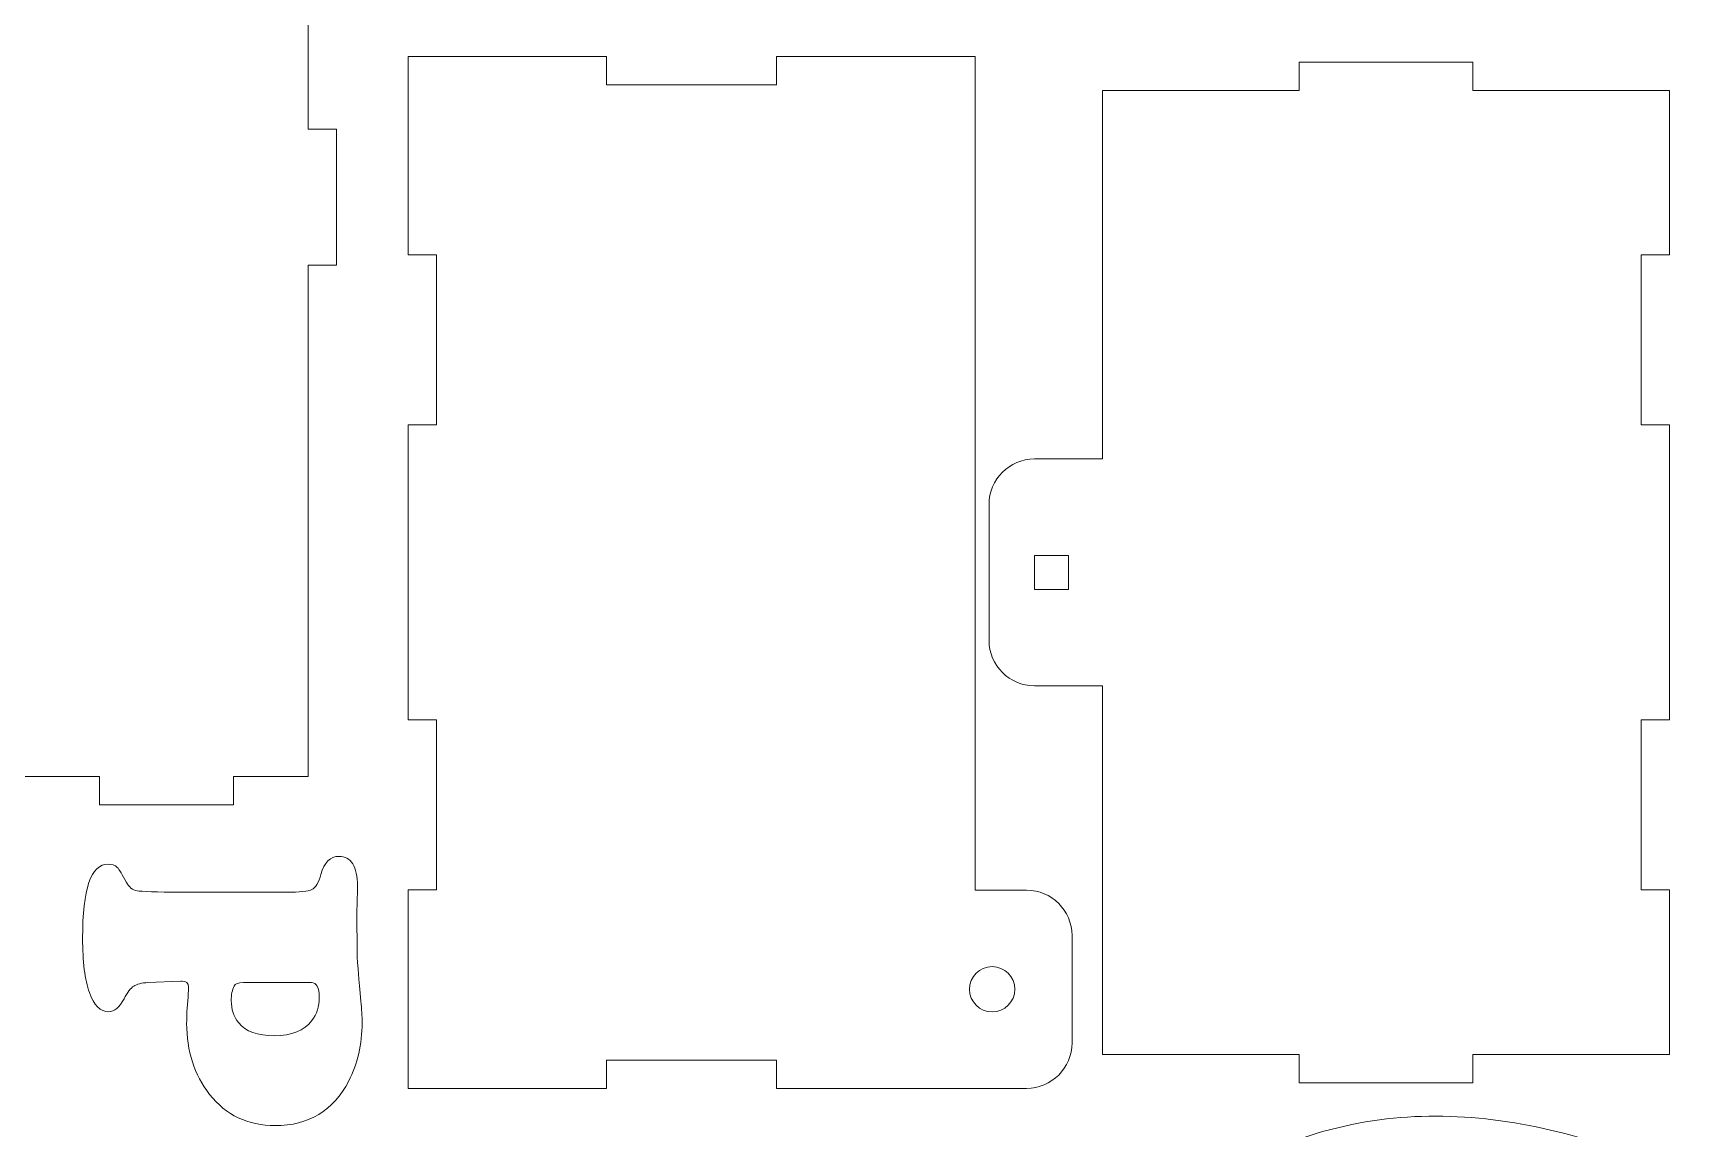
# Model space of a CAD drawing. Header units: centimetres. Extents: x -59 to 59, y -29 to 29.
# Drawn here: x -23.11 to -8.56, y 7.3 to 16.97 of the extents above; entities that cross this region are included whole.
import ezdxf

# ---------------------------------------------------------------- set-up
doc = ezdxf.new("R2010")
doc.units = ezdxf.units.CM
doc.header["$MEASUREMENT"] = 0
doc.layers.add('Camada 1', color=7, linetype='Continuous')

msp = doc.modelspace()

# ---------------------------------------------------------------- linework, layer by layer
at = {"layer": 'Camada 1', "color": 250, "lineweight": 9}
for points, knots in [([(-21.34401, 10.4109), (-21.34401, 10.4109), (-20.68577, 10.4109), (-20.68577, 10.4109), (-20.68577, 10.4109), (-20.68577, 10.4109), (-20.68577, 14.91903), (-20.68577, 14.91903), (-20.68577, 14.91903), (-20.68577, 14.91903), (-20.4358, 14.91903), (-20.4358, 14.91903), (-20.4358, 14.91903), (-20.4358, 14.91903), (-20.4358, 16.11904), (-20.4358, 16.11904), (-20.4358, 16.11904), (-20.4358, 16.11904), (-20.68577, 16.11904), (-20.68577, 16.11904), (-20.68577, 16.11904), (-20.68577, 16.11904), (-20.68577, 18.17595), (-20.68577, 18.17595)], [0, 0, 0, 0, 0.14285714, 0.14285714, 0.14285714, 0.14285714, 0.28571429, 0.28571429, 0.28571429, 0.28571429, 0.42857143, 0.42857143, 0.42857143, 0.42857143, 0.57142857, 0.57142857, 0.57142857, 0.57142857, 0.71428571, 0.71428571, 0.71428571, 0.71428571, 1, 1, 1, 1]), ([(-19.80682, 16.46131), (-19.80682, 16.46131), (-19.80681, 16.46131), (-19.80681, 16.46131), (-19.80681, 16.46131), (-19.80681, 16.46131), (-19.80681, 16.76131), (-19.80681, 16.76131), (-19.80681, 16.76131), (-19.80681, 16.76131), (-18.05681, 16.76131), (-18.05681, 16.76131), (-18.05681, 16.76131), (-18.05681, 16.76131), (-18.05681, 16.51131), (-18.05681, 16.51131), (-18.05681, 16.51131), (-18.05681, 16.51131), (-16.55681, 16.51131), (-16.55681, 16.51131), (-16.55681, 16.51131), (-16.55681, 16.51131), (-16.55681, 16.76131), (-16.55681, 16.76131), (-16.55681, 16.76131), (-16.55681, 16.76131), (-14.80682, 16.76131), (-14.80682, 16.76131), (-14.80682, 16.76131), (-14.80682, 16.76131), (-14.80682, 16.46131), (-14.80682, 16.46131), (-14.80682, 16.46131), (-14.80682, 16.46131), (-14.80682, 9.40891), (-14.80682, 9.40891), (-14.80682, 9.40891), (-14.80682, 9.40891), (-14.35282, 9.40891), (-14.35282, 9.40891), (-14.35282, 9.40891), (-14.13251, 9.40891), (-13.95283, 9.22922), (-13.95283, 9.00891), (-13.95283, 9.00891), (-13.95283, 9.00891), (-13.95282, 8.06131), (-13.95282, 8.06131), (-13.95282, 8.06131), (-13.95282, 7.841), (-14.13251, 7.66131), (-14.35282, 7.66131), (-14.35282, 7.66131), (-14.35282, 7.66131), (-14.80682, 7.66131), (-14.80682, 7.66131), (-14.80682, 7.66131), (-14.80682, 7.66131), (-16.55681, 7.66131), (-16.55681, 7.66131), (-16.55681, 7.66131), (-16.55681, 7.66131), (-16.55681, 7.91131), (-16.55681, 7.91131), (-16.55681, 7.91131), (-16.55681, 7.91131), (-18.05681, 7.91131), (-18.05681, 7.91131), (-18.05681, 7.91131), (-18.05681, 7.91131), (-18.05681, 7.66131), (-18.05681, 7.66131), (-18.05681, 7.66131), (-18.05681, 7.66131), (-19.80681, 7.66131), (-19.80681, 7.66131), (-19.80681, 7.66131), (-19.80681, 7.66131), (-19.80681, 7.96131), (-19.80681, 7.96131), (-19.80681, 7.96131), (-19.80681, 7.96131), (-19.80682, 7.96131), (-19.80682, 7.96131), (-19.80682, 7.96131), (-19.80682, 7.96131), (-19.80682, 9.41131), (-19.80682, 9.41131), (-19.80682, 9.41131), (-19.80682, 9.41131), (-19.55681, 9.41131), (-19.55681, 9.41131), (-19.55681, 9.41131), (-19.55681, 9.41131), (-19.55681, 10.91131), (-19.55681, 10.91131), (-19.55681, 10.91131), (-19.55681, 10.91131), (-19.80682, 10.91131), (-19.80682, 10.91131), (-19.80682, 10.91131), (-19.80682, 10.91131), (-19.80682, 13.5113), (-19.80682, 13.5113), (-19.80682, 13.5113), (-19.80682, 13.5113), (-19.55681, 13.5113), (-19.55681, 13.5113), (-19.55681, 13.5113), (-19.55681, 13.5113), (-19.55681, 15.0113), (-19.55681, 15.0113), (-19.55681, 15.0113), (-19.55681, 15.0113), (-19.80682, 15.0113), (-19.80682, 15.0113), (-19.80682, 15.0113), (-19.80682, 15.0113), (-19.80682, 16.46131), (-19.80682, 16.46131)], [0, 0, 0, 0, 0.03225806, 0.03225806, 0.03225806, 0.03225806, 0.06451613, 0.06451613, 0.06451613, 0.06451613, 0.09677419, 0.09677419, 0.09677419, 0.09677419, 0.12903226, 0.12903226, 0.12903226, 0.12903226, 0.16129032, 0.16129032, 0.16129032, 0.16129032, 0.19354839, 0.19354839, 0.19354839, 0.19354839, 0.22580645, 0.22580645, 0.22580645, 0.22580645, 0.25806452, 0.25806452, 0.25806452, 0.25806452, 0.29032258, 0.29032258, 0.29032258, 0.29032258, 0.32258065, 0.32258065, 0.32258065, 0.32258065, 0.35483871, 0.35483871, 0.35483871, 0.35483871, 0.38709677, 0.38709677, 0.38709677, 0.38709677, 0.41935484, 0.41935484, 0.41935484, 0.41935484, 0.4516129, 0.4516129, 0.4516129, 0.4516129, 0.48387097, 0.48387097, 0.48387097, 0.48387097, 0.51612903, 0.51612903, 0.51612903, 0.51612903, 0.5483871, 0.5483871, 0.5483871, 0.5483871, 0.58064516, 0.58064516, 0.58064516, 0.58064516, 0.61290323, 0.61290323, 0.61290323, 0.61290323, 0.64516129, 0.64516129, 0.64516129, 0.64516129, 0.67741935, 0.67741935, 0.67741935, 0.67741935, 0.70967742, 0.70967742, 0.70967742, 0.70967742, 0.74193548, 0.74193548, 0.74193548, 0.74193548, 0.77419355, 0.77419355, 0.77419355, 0.77419355, 0.80645161, 0.80645161, 0.80645161, 0.80645161, 0.83870968, 0.83870968, 0.83870968, 0.83870968, 0.87096774, 0.87096774, 0.87096774, 0.87096774, 0.90322581, 0.90322581, 0.90322581, 0.90322581, 0.93548387, 0.93548387, 0.93548387, 0.93548387, 1, 1, 1, 1]), ([(-8.6844, 7.96131), (-8.6844, 7.96131), (-10.4194, 7.96131), (-10.4194, 7.96131), (-10.4194, 7.96131), (-10.4194, 7.96131), (-10.4194, 7.71131), (-10.4194, 7.71131), (-10.4194, 7.71131), (-10.4194, 7.71131), (-11.9494, 7.71131), (-11.9494, 7.71131), (-11.9494, 7.71131), (-11.9494, 7.71131), (-11.9494, 7.96131), (-11.9494, 7.96131), (-11.9494, 7.96131), (-11.9494, 7.96131), (-13.6844, 7.96131), (-13.6844, 7.96131), (-13.6844, 7.96131), (-13.6844, 7.96131), (-13.6844, 11.21131), (-13.6844, 11.21131), (-13.6844, 11.21131), (-13.6844, 11.21131), (-14.28439, 11.21131), (-14.28439, 11.21131), (-14.28439, 11.21131), (-14.5047, 11.21131), (-14.68439, 11.391), (-14.68439, 11.61131), (-14.68439, 11.61131), (-14.68439, 11.61131), (-14.68439, 12.81131), (-14.68439, 12.81131), (-14.68439, 12.81131), (-14.68439, 13.03162), (-14.5047, 13.21131), (-14.28439, 13.21131), (-14.28439, 13.21131), (-14.28439, 13.21131), (-13.6844, 13.21131), (-13.6844, 13.21131), (-13.6844, 13.21131), (-13.6844, 13.21131), (-13.6844, 16.46131), (-13.6844, 16.46131), (-13.6844, 16.46131), (-13.6844, 16.46131), (-11.94939, 16.46131), (-11.94939, 16.46131), (-11.94939, 16.46131), (-11.94939, 16.46131), (-11.94939, 16.71131), (-11.94939, 16.71131), (-11.94939, 16.71131), (-11.94939, 16.71131), (-10.4194, 16.71131), (-10.4194, 16.71131), (-10.4194, 16.71131), (-10.4194, 16.71131), (-10.4194, 16.46131), (-10.4194, 16.46131), (-10.4194, 16.46131), (-10.4194, 16.46131), (-8.6844, 16.46131), (-8.6844, 16.46131), (-8.6844, 16.46131), (-8.6844, 16.46131), (-8.6844, 15.01131), (-8.6844, 15.01131), (-8.6844, 15.01131), (-8.6844, 15.01131), (-8.9344, 15.01131), (-8.9344, 15.01131), (-8.9344, 15.01131), (-8.9344, 15.01131), (-8.9344, 13.51131), (-8.9344, 13.51131), (-8.9344, 13.51131), (-8.9344, 13.51131), (-8.6844, 13.51131), (-8.6844, 13.51131), (-8.6844, 13.51131), (-8.6844, 13.51131), (-8.6844, 10.91132), (-8.6844, 10.91132), (-8.6844, 10.91132), (-8.6844, 10.91132), (-8.9344, 10.91132), (-8.9344, 10.91132), (-8.9344, 10.91132), (-8.9344, 10.91132), (-8.9344, 9.41132), (-8.9344, 9.41132), (-8.9344, 9.41132), (-8.9344, 9.41132), (-8.6844, 9.41132), (-8.6844, 9.41132), (-8.6844, 9.41132), (-8.6844, 9.41132), (-8.6844, 7.96131), (-8.6844, 7.96131)], [0, 0, 0, 0, 0.03703704, 0.03703704, 0.03703704, 0.03703704, 0.07407407, 0.07407407, 0.07407407, 0.07407407, 0.11111111, 0.11111111, 0.11111111, 0.11111111, 0.14814815, 0.14814815, 0.14814815, 0.14814815, 0.18518519, 0.18518519, 0.18518519, 0.18518519, 0.22222222, 0.22222222, 0.22222222, 0.22222222, 0.25925926, 0.25925926, 0.25925926, 0.25925926, 0.2962963, 0.2962963, 0.2962963, 0.2962963, 0.33333333, 0.33333333, 0.33333333, 0.33333333, 0.37037037, 0.37037037, 0.37037037, 0.37037037, 0.40740741, 0.40740741, 0.40740741, 0.40740741, 0.44444444, 0.44444444, 0.44444444, 0.44444444, 0.48148148, 0.48148148, 0.48148148, 0.48148148, 0.51851852, 0.51851852, 0.51851852, 0.51851852, 0.55555556, 0.55555556, 0.55555556, 0.55555556, 0.59259259, 0.59259259, 0.59259259, 0.59259259, 0.62962963, 0.62962963, 0.62962963, 0.62962963, 0.66666667, 0.66666667, 0.66666667, 0.66666667, 0.7037037, 0.7037037, 0.7037037, 0.7037037, 0.74074074, 0.74074074, 0.74074074, 0.74074074, 0.77777778, 0.77777778, 0.77777778, 0.77777778, 0.81481481, 0.81481481, 0.81481481, 0.81481481, 0.85185185, 0.85185185, 0.85185185, 0.85185185, 0.88888889, 0.88888889, 0.88888889, 0.88888889, 0.92592593, 0.92592593, 0.92592593, 0.92592593, 1, 1, 1, 1]), ([(-13.98439, 12.06131), (-13.98439, 12.06131), (-13.98439, 12.36131), (-13.98439, 12.36131), (-13.98439, 12.36131), (-13.98439, 12.36131), (-14.28439, 12.36131), (-14.28439, 12.36131), (-14.28439, 12.36131), (-14.28439, 12.36131), (-14.28439, 12.06131), (-14.28439, 12.06131), (-14.28439, 12.06131), (-14.28439, 12.06131), (-13.98439, 12.06131), (-13.98439, 12.06131)], [0, 0, 0, 0, 0.2, 0.2, 0.2, 0.2, 0.4, 0.4, 0.4, 0.4, 0.6, 0.6, 0.6, 0.6, 1, 1, 1, 1]), ([(-21.34401, 10.4109), (-21.34401, 10.4109), (-21.34401, 10.1609), (-21.34401, 10.1609), (-21.34401, 10.1609), (-21.34401, 10.1609), (-22.52714, 10.1609), (-22.52714, 10.1609), (-22.52714, 10.1609), (-22.52714, 10.1609), (-22.52714, 10.4109), (-22.52714, 10.4109), (-22.52714, 10.4109), (-22.52714, 10.4109), (-23.50574, 10.4109), (-23.50574, 10.4109)], [0, 0, 0, 0, 0.2, 0.2, 0.2, 0.2, 0.4, 0.4, 0.4, 0.4, 0.6, 0.6, 0.6, 0.6, 1, 1, 1, 1]), ([(-21.80953, 9.38987), (-21.80953, 9.38987), (-20.88173, 9.38987), (-20.88173, 9.38987), (-20.88173, 9.38987), (-20.76193, 9.38987), (-20.68547, 9.39769), (-20.65355, 9.41456), (-20.65355, 9.41456), (-20.62104, 9.43081), (-20.59455, 9.47536), (-20.57468, 9.54822), (-20.57468, 9.54822), (-20.54458, 9.65417), (-20.49159, 9.70716), (-20.41634, 9.70716), (-20.41634, 9.70716), (-20.36335, 9.70716), (-20.32242, 9.68488), (-20.29412, 9.64033), (-20.29412, 9.64033), (-20.26643, 9.59518), (-20.25198, 9.53075), (-20.25198, 9.44586), (-20.25198, 9.44586), (-20.25198, 9.41756), (-20.25378, 9.34773), (-20.2574, 9.23634), (-20.2574, 9.23634), (-20.2574, 9.23634), (-20.2574, 9.13037), (-20.2574, 9.13037), (-20.2574, 9.13037), (-20.25619, 8.9353), (-20.25498, 8.82091), (-20.25317, 8.78719), (-20.25317, 8.78719), (-20.25137, 8.75348), (-20.24114, 8.63427), (-20.22187, 8.42837), (-20.22187, 8.42837), (-20.21524, 8.36033), (-20.21163, 8.29771), (-20.21163, 8.24112), (-20.21163, 8.24112), (-20.21163, 8.04845), (-20.25077, 7.87686), (-20.32964, 7.72635), (-20.32964, 7.72635), (-20.4663, 7.46385), (-20.68245, 7.33319), (-20.97867, 7.33319), (-20.97867, 7.33319), (-21.2189, 7.33319), (-21.41095, 7.42471), (-21.55545, 7.60835), (-21.55545, 7.60835), (-21.69091, 7.78113), (-21.75836, 7.99005), (-21.75836, 8.2363), (-21.75836, 8.2363), (-21.75836, 8.29832), (-21.75413, 8.37478), (-21.74631, 8.46509), (-21.74631, 8.46509), (-21.7427, 8.51326), (-21.74089, 8.54335), (-21.74089, 8.5554), (-21.74089, 8.5554), (-21.74089, 8.58912), (-21.76016, 8.60657), (-21.79929, 8.60657), (-21.79929, 8.60657), (-21.79929, 8.60657), (-21.80953, 8.60657), (-21.80953, 8.60657), (-21.80953, 8.60657), (-21.80953, 8.60657), (-22.09912, 8.59393), (-22.09912, 8.59393), (-22.09912, 8.59393), (-22.15511, 8.59152), (-22.19727, 8.58128), (-22.22496, 8.56322), (-22.22496, 8.56322), (-22.25265, 8.54516), (-22.28095, 8.50784), (-22.31045, 8.45124), (-22.31045, 8.45124), (-22.35139, 8.37478), (-22.39655, 8.33685), (-22.44472, 8.33685), (-22.44472, 8.33685), (-22.51877, 8.33685), (-22.57596, 8.39284), (-22.61569, 8.50603), (-22.61569, 8.50603), (-22.65543, 8.61862), (-22.67591, 8.77877), (-22.67591, 8.98587), (-22.67591, 8.98587), (-22.67591, 9.42057), (-22.60124, 9.63853), (-22.45133, 9.63853), (-22.45133, 9.63853), (-22.41641, 9.63853), (-22.38932, 9.62888), (-22.37066, 9.61023), (-22.37066, 9.61023), (-22.35199, 9.59095), (-22.32489, 9.54701), (-22.28938, 9.47777), (-22.28938, 9.47777), (-22.2671, 9.43562), (-22.23579, 9.41094), (-22.19606, 9.40372), (-22.19606, 9.40372), (-22.15572, 9.3965), (-22.02687, 9.39167), (-21.80953, 9.38987)], [0, 0, 0, 0, 0.03225806, 0.03225806, 0.03225806, 0.03225806, 0.06451613, 0.06451613, 0.06451613, 0.06451613, 0.09677419, 0.09677419, 0.09677419, 0.09677419, 0.12903226, 0.12903226, 0.12903226, 0.12903226, 0.16129032, 0.16129032, 0.16129032, 0.16129032, 0.19354839, 0.19354839, 0.19354839, 0.19354839, 0.22580645, 0.22580645, 0.22580645, 0.22580645, 0.25806452, 0.25806452, 0.25806452, 0.25806452, 0.29032258, 0.29032258, 0.29032258, 0.29032258, 0.32258065, 0.32258065, 0.32258065, 0.32258065, 0.35483871, 0.35483871, 0.35483871, 0.35483871, 0.38709677, 0.38709677, 0.38709677, 0.38709677, 0.41935484, 0.41935484, 0.41935484, 0.41935484, 0.4516129, 0.4516129, 0.4516129, 0.4516129, 0.48387097, 0.48387097, 0.48387097, 0.48387097, 0.51612903, 0.51612903, 0.51612903, 0.51612903, 0.5483871, 0.5483871, 0.5483871, 0.5483871, 0.58064516, 0.58064516, 0.58064516, 0.58064516, 0.61290323, 0.61290323, 0.61290323, 0.61290323, 0.64516129, 0.64516129, 0.64516129, 0.64516129, 0.67741935, 0.67741935, 0.67741935, 0.67741935, 0.70967742, 0.70967742, 0.70967742, 0.70967742, 0.74193548, 0.74193548, 0.74193548, 0.74193548, 0.77419355, 0.77419355, 0.77419355, 0.77419355, 0.80645161, 0.80645161, 0.80645161, 0.80645161, 0.83870968, 0.83870968, 0.83870968, 0.83870968, 0.87096774, 0.87096774, 0.87096774, 0.87096774, 0.90322581, 0.90322581, 0.90322581, 0.90322581, 0.93548387, 0.93548387, 0.93548387, 0.93548387, 1, 1, 1, 1]), ([(-14.45682, 8.53511), (-14.45682, 8.64555), (-14.54638, 8.73511), (-14.65682, 8.73511), (-14.65682, 8.73511), (-14.76726, 8.73511), (-14.85682, 8.64555), (-14.85682, 8.53511), (-14.85682, 8.53511), (-14.85682, 8.42468), (-14.76726, 8.33511), (-14.65682, 8.33511), (-14.65682, 8.33511), (-14.54638, 8.33511), (-14.45682, 8.42468), (-14.45682, 8.53511)], [0, 0, 0, 0, 0.2, 0.2, 0.2, 0.2, 0.4, 0.4, 0.4, 0.4, 0.6, 0.6, 0.6, 0.6, 1, 1, 1, 1]), ([(-20.65776, 8.59393), (-20.65776, 8.59393), (-21.25742, 8.59393), (-21.25742, 8.59393), (-21.25742, 8.59393), (-21.30319, 8.59393), (-21.33088, 8.5843), (-21.34051, 8.56383), (-21.34051, 8.56383), (-21.35677, 8.53011), (-21.3652, 8.48736), (-21.3652, 8.43559), (-21.3652, 8.43559), (-21.3652, 8.35792), (-21.34353, 8.29229), (-21.29958, 8.23931), (-21.29958, 8.23931), (-21.23756, 8.16285), (-21.1328, 8.12492), (-20.9859, 8.12492), (-20.9859, 8.12492), (-20.83297, 8.12492), (-20.72219, 8.16947), (-20.65415, 8.25918), (-20.65415, 8.25918), (-20.6108, 8.31517), (-20.58913, 8.38381), (-20.58913, 8.46328), (-20.58913, 8.46328), (-20.58913, 8.55058), (-20.61201, 8.59393), (-20.65776, 8.59393)], [0, 0, 0, 0, 0.11111111, 0.11111111, 0.11111111, 0.11111111, 0.22222222, 0.22222222, 0.22222222, 0.22222222, 0.33333333, 0.33333333, 0.33333333, 0.33333333, 0.44444444, 0.44444444, 0.44444444, 0.44444444, 0.55555556, 0.55555556, 0.55555556, 0.55555556, 0.66666667, 0.66666667, 0.66666667, 0.66666667, 0.77777778, 0.77777778, 0.77777778, 0.77777778, 1, 1, 1, 1]), ([(-15.45634, 5.15366), (-16.41245, 4.68191), (-17.53073, 4.38548), (-18.64902, 4.08902), (-18.64902, 4.08902), (-18.64902, 4.08902), (-19.64901, 3.89912), (-19.64901, 3.89912), (-19.64901, 3.89912), (-19.64901, 3.89912), (-19.64901, -14.90258), (-19.64901, -14.90258), (-19.64901, -14.90258), (-19.64901, -14.90258), (5.351, -14.90258), (5.351, -14.90258), (5.351, -14.90258), (5.351, -14.90258), (5.351, 3.89912), (5.351, 3.89912), (5.351, 3.89912), (5.351, 3.89912), (4.35101, 4.08902), (4.35101, 4.08902), (4.35101, 4.08902), (3.23272, 4.38548), (2.11444, 4.68191), (1.15833, 5.15366), (1.15833, 5.15366), (0.20222, 5.62542), (-0.59171, 6.27248), (-1.30252, 6.70759), (-1.30252, 6.70759), (-2.01334, 7.1427), (-2.64106, 7.36586), (-3.3033, 7.40861), (-3.3033, 7.40861), (-3.96551, 7.45135), (-4.66224, 7.3137), (-5.30895, 7.0637), (-5.30895, 7.0637), (-5.95565, 6.8137), (-6.55233, 6.45135), (-7.149, 6.08902), (-7.149, 6.08902), (-7.74567, 6.45135), (-8.34236, 6.8137), (-8.98906, 7.0637), (-8.98906, 7.0637), (-9.63577, 7.3137), (-10.3325, 7.45135), (-10.99471, 7.40861), (-10.99471, 7.40861), (-11.65696, 7.36586), (-12.28467, 7.1427), (-12.99549, 6.70759), (-12.99549, 6.70759), (-13.7063, 6.27248), (-14.50024, 5.62542), (-15.45634, 5.15366)], [0, 0, 0, 0, 0.0625, 0.0625, 0.0625, 0.0625, 0.125, 0.125, 0.125, 0.125, 0.1875, 0.1875, 0.1875, 0.1875, 0.25, 0.25, 0.25, 0.25, 0.3125, 0.3125, 0.3125, 0.3125, 0.375, 0.375, 0.375, 0.375, 0.4375, 0.4375, 0.4375, 0.4375, 0.5, 0.5, 0.5, 0.5, 0.5625, 0.5625, 0.5625, 0.5625, 0.625, 0.625, 0.625, 0.625, 0.6875, 0.6875, 0.6875, 0.6875, 0.75, 0.75, 0.75, 0.75, 0.8125, 0.8125, 0.8125, 0.8125, 0.875, 0.875, 0.875, 0.875, 1, 1, 1, 1])]:
    msp.add_open_spline(points, degree=3, knots=knots, dxfattribs=at)

doc.saveas('drawing.dxf')
